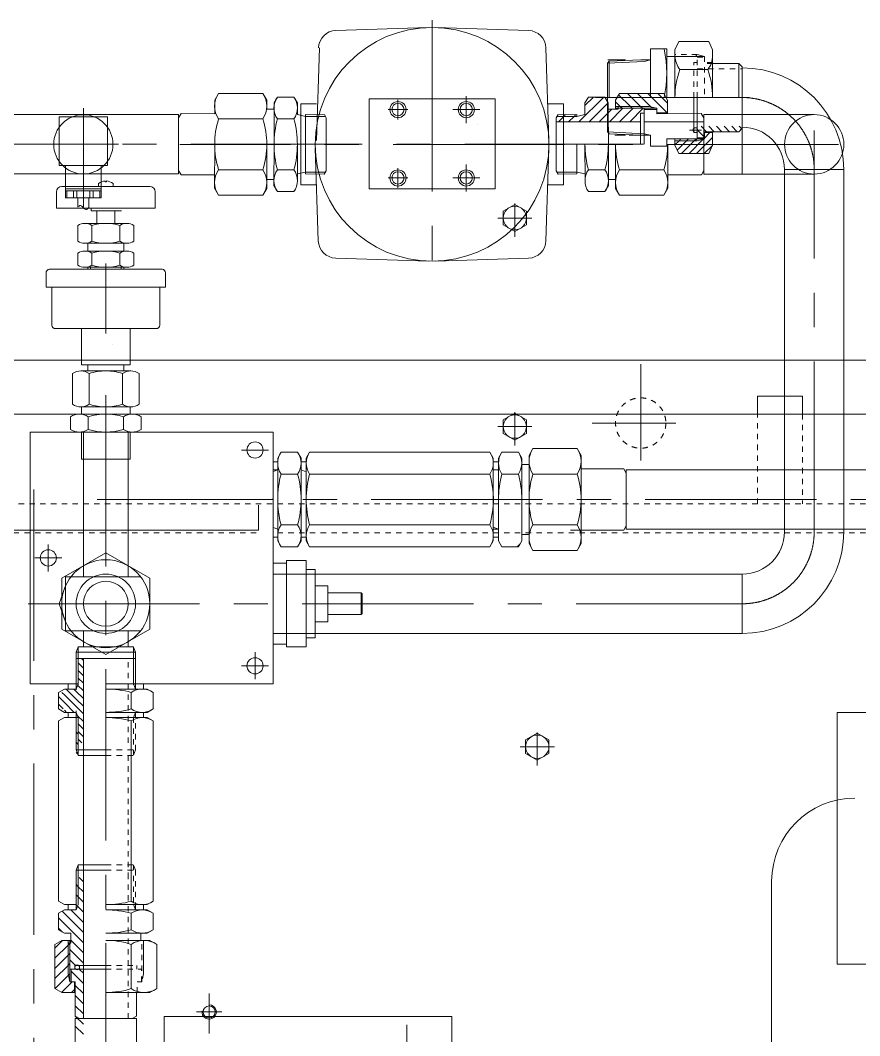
# Model space of a CAD drawing. Header units: millimetres. Extents: x 0 to 559189, y 1 to 426050.
# Drawn here: x 279534 to 291392, y 192621 to 206963 of the extents above; entities that cross this region are included whole.
import ezdxf

# ---------------------------------------------------------------- set-up
doc = ezdxf.new("R2010")
doc.units = ezdxf.units.MM
doc.header["$LTSCALE"] = 25.4
doc.linetypes.add('CENTER', pattern=[50.8, 31.75, -6.35, 6.35, -6.35])
doc.linetypes.add('EB_DASH', pattern=[6, 3, -3])
for name, color, linetype, lineweight in [('CAXA0', 7, 'Continuous', 5), ('CAXA1', 5, 'CENTER', 5), ('CAXA2', 6, 'EB_DASH', 5)]:
    doc.layers.add(name, color=color, linetype=linetype, lineweight=lineweight)

msp = doc.modelspace()

# ---------------------------------------------------------------- linework, layer by layer
at = {"layer": 'CAXA0', "color": 7, "linetype": 'Continuous', "lineweight": 5}
for p, q in [((285298.38, 206861.01), (283989.44, 206818.75)), ((285404.92, 206861.01), (286713.86, 206818.75)), ((283716.79, 205264.14), (283759.05, 206573.08)), ((287001.79, 205264.14), (286959.53, 206573.08)), ((288437.73, 206557.51), (288437.73, 205871.71)), ((288666.33, 206557.51), (288437.73, 206557.51)), ((288666.33, 206557.51), (288666.33, 205871.71)), ((288780.63, 206544.86), (288836.03, 206663.65)), ((288780.63, 205871.71), (288780.63, 206544.86)), ((288836.03, 206663.65), (289258.64, 206663.65)), ((289314.03, 206544.86), (289258.64, 206663.65)), ((289314.03, 206544.86), (289314.03, 205871.71)), ((287828.13, 206358.04), (287854.76, 206384.66)), ((287828.13, 206358.04), (288348.12, 206381.98)), ((288082.13, 206402.77), (287834.88, 206402.77)), ((287854.76, 206384.66), (288298.74, 206405.11)), ((287854.76, 206384.66), (287854.76, 205871.71)), ((288298.74, 206405.11), (288437.73, 206405.11)), ((288348.12, 206381.98), (288437.73, 206405.11)), ((288348.12, 206381.98), (288437.73, 206405.11)), ((288666.33, 206453.37), (288782.16, 206453.37)), ((288691.73, 206453.37), (289199.73, 206453.37)), ((289098.13, 206453.37), (289070.19, 206481.31)), ((289199.73, 206453.37), (289098.13, 206481.31)), ((287828.13, 205385.38), (287828.13, 206358.04)), ((288850.74, 206267.61), (289245.45, 206267.61)), ((289682.33, 206354.31), (289314.03, 206354.31)), ((289733.13, 206303.51), (289682.33, 206354.31)), ((289682.33, 206354.31), (289682.33, 205871.71)), ((289733.13, 204791.77), (289733.13, 206303.51)), ((282280.11, 205834.66), (282279.94, 205643.94)), ((282280.11, 205834.66), (282335.8, 205930.91)), ((282335.8, 205930.91), (282961.2, 205930.35)), ((283016.71, 205834), (282961.2, 205930.35)), ((283016.71, 205834), (283016.6, 205706.78)), ((283118.28, 205795.59), (283166.75, 205879.36)), ((283166.75, 205879.36), (283400.16, 205879.15)), ((283448.48, 205795.29), (283400.16, 205879.15)), ((284462.65, 204583.78), (284462.65, 205853.78)), ((284462.65, 205853.78), (286240.65, 205853.78)), ((286240.65, 205853.78), (286240.65, 204583.78)), ((287775.57, 205879.35), (287424.1, 205528.51)), ((287510.59, 205795.29), (287558.91, 205879.15)), ((287631.63, 205879.22), (287510.63, 205758.44)), ((287792.33, 205879.36), (287558.91, 205879.15)), ((287840.79, 205795.59), (287792.33, 205879.36)), ((287942.36, 205834), (287997.87, 205930.35)), ((287942.36, 205834), (287942.47, 205706.78)), ((287942.38, 205811.77), (288009.09, 205744.94)), ((287986.78, 205911.1), (288152.52, 205745.07)), ((288623.27, 205930.91), (287997.87, 205930.35)), ((288111.02, 205930.45), (288295.94, 205745.2)), ((288254.45, 205930.58), (288447.05, 205737.63)), ((288397.87, 205930.71), (288671.46, 205656.63)), ((288541.3, 205930.84), (288679, 205792.89)), ((288678.96, 205834.66), (288623.27, 205930.91)), ((288678.96, 205834.66), (288679.13, 205643.94)), ((289048.09, 205376.41), (289048.09, 205871.71)), ((289098.13, 205290.05), (289098.13, 205871.71)), ((283016.6, 205706.78), (283118.2, 205706.69)), ((283118.2, 205702.06), (283117.76, 205211.84)), ((283118.28, 205795.59), (283118.2, 205706.69)), ((283448.48, 205795.29), (283448.33, 205630.19)), ((283497.45, 205780.59), (283497.45, 204637.59)), ((283718.24, 205780.59), (283497.45, 205780.59)), ((286985.06, 205780.59), (287205.85, 205780.59)), ((287205.85, 205780.59), (287205.85, 204637.59)), ((287510.59, 205795.29), (287510.74, 205630.19)), ((287838.84, 205798.96), (287568.04, 205528.64)), ((287890.27, 205706.73), (287711.99, 205528.77)), ((287840.79, 205795.59), (287840.87, 205706.69)), ((287980.57, 205706.81), (287840.87, 205706.69)), ((287840.88, 205702.06), (287841.32, 205211.84)), ((288046.94, 205719.57), (287855.93, 205528.9)), ((288412.4, 205745.3), (287936.98, 205744.87)), ((288526.66, 205720), (287942.46, 205719.48)), ((287980.54, 205744.91), (287980.57, 205706.81)), ((288190.89, 205719.7), (287999.87, 205529.03)), ((288009.09, 205744.94), (288034.42, 205719.56)), ((288334.83, 205719.83), (288143.82, 205529.16)), ((288152.52, 205745.07), (288177.85, 205719.69)), ((288295.94, 205745.2), (288321.27, 205719.82)), ((288348.86, 205719.84), (288349.32, 205211.84)), ((288526.68, 205702.22), (288348.88, 205702.06)), ((288412.4, 205745.3), (288526.66, 205720)), ((288447.05, 205737.63), (288464.7, 205719.95)), ((288526.66, 205720), (288526.73, 205643.8)), ((277072.81, 205630.09), (281770.41, 205630.09)), ((280081.27, 204911.68), (280081.27, 205597.48)), ((280081.27, 205597.48), (280767.07, 205597.48)), ((280767.07, 204911.68), (280767.07, 205597.48)), ((281770.41, 205630.09), (281769.65, 204791.89)), ((281770.37, 205585.22), (281804.65, 205644.48)), ((281804.59, 205644.37), (282279.94, 205643.94)), ((282334.83, 205569.29), (282960.23, 205569.86)), ((283165.83, 205569.81), (283399.24, 205570.02)), ((283562.61, 205604.69), (283448.33, 205630.19)), ((283562.61, 205604.69), (283561.88, 204791.89)), ((283562.63, 205630.09), (283562.61, 205604.69)), ((283562.61, 205604.69), (283843.95, 205604.44)), ((283562.63, 205630.09), (283829.31, 205629.85)), ((283854.69, 205585.79), (283828.99, 205630.4)), ((283854.69, 205585.79), (283854.02, 204835.66)), ((287104.38, 205585.79), (287130.08, 205630.4)), ((287104.38, 205585.79), (287105.06, 204835.66)), ((288295.69, 205529.3), (287104.43, 205528.23)), ((287396.47, 205604.69), (287115.12, 205604.44)), ((287396.44, 205630.09), (287129.76, 205629.85)), ((287212.62, 205604.52), (287136.22, 205528.25)), ((287238.09, 205629.95), (287212.62, 205604.52)), ((287356.56, 205604.65), (287280.16, 205528.38)), ((287382.03, 205630.08), (287356.56, 205604.65)), ((287396.44, 205630.09), (287396.47, 205604.69)), ((287396.47, 205604.69), (287510.74, 205630.19)), ((288295.69, 205537.2), (288287.76, 205529.29)), ((288348.93, 205649.99), (288295.59, 205649.95)), ((288295.59, 205649.95), (288295.98, 205211.8)), ((289188.76, 205530.1), (288349.03, 205529.34)), ((288526.72, 205657.82), (288528.03, 205656.5)), ((288679.12, 205656.64), (288526.72, 205656.5)), ((289154.49, 205644.37), (288526.73, 205643.8)), ((289188.71, 205585.22), (289154.42, 205644.48)), ((289188.67, 205625.73), (289189.42, 204787.53)), ((290749.13, 205629.97), (289189.38, 205629.97)), ((287828.13, 205385.38), (288348.12, 205361.43)), ((287828.13, 205385.38), (287854.76, 205358.76)), ((289199.73, 205310.34), (289104.38, 205405.68)), ((289228.72, 205389.11), (289152.52, 205465.31)), ((289682.33, 205389.11), (289199.73, 205389.11)), ((289199.73, 205290.05), (289199.73, 205389.11)), ((289336.48, 205389.11), (289260.28, 205465.31)), ((289314.03, 205198.56), (289314.03, 205389.11)), ((289444.25, 205389.11), (289368.05, 205465.31)), ((289552.01, 205389.11), (289475.81, 205465.31)), ((289659.77, 205389.11), (289583.57, 205465.31)), ((289733.13, 205439.91), (289682.33, 205389.11)), ((289724.93, 205431.71), (289691.34, 205465.31)), ((287854.76, 205358.76), (288298.74, 205338.31)), ((288082.13, 205340.65), (287932.09, 205340.65)), ((288132.93, 205338.31), (288437.73, 205338.31)), ((288298.74, 205338.31), (288437.73, 205338.31)), ((288348.12, 205361.43), (288437.73, 205338.31)), ((288437.73, 205185.91), (288437.73, 205338.31)), ((288666.33, 205290.05), (288780.63, 205290.05)), ((288666.33, 205185.91), (288666.33, 205290.05)), ((288691.73, 205290.05), (289199.73, 205290.05)), ((288780.63, 205198.56), (288780.63, 205290.05)), ((288780.63, 205262.11), (289098.13, 205262.11)), ((288839.62, 205262.11), (288780.63, 205203.12)), ((288947.38, 205262.11), (288818.41, 205133.14)), ((288864.14, 205286.63), (288839.62, 205262.11)), ((288867.56, 205290.05), (288864.14, 205286.63)), ((289055.14, 205262.11), (288872.8, 205079.77)), ((288975.32, 205290.05), (288947.38, 205262.11)), ((289187.48, 205286.68), (288980.57, 205079.77)), ((289048.09, 205376.41), (289098.13, 205376.41)), ((289083.08, 205290.05), (289055.14, 205262.11)), ((289098.13, 205290.05), (289070.19, 205262.11)), ((289314.03, 205305.47), (289088.33, 205079.77)), ((289099.55, 205302.75), (289098.13, 205304.17)), ((289098.13, 205302.75), (289199.73, 205302.75)), ((289199.73, 205290.05), (289098.13, 205262.11)), ((289199.73, 205376.41), (289314.03, 205376.41)), ((289199.73, 205376.41), (289314.03, 205376.41)), ((289277.21, 205376.41), (289199.73, 205298.93)), ((282279.56, 205212.14), (282279, 204589.62)), ((283015.6, 204588.96), (283016.16, 205211.48)), ((283117.23, 204627.19), (283117.76, 205211.39)), ((283447.95, 205211.09), (283447.49, 204697.38)), ((283701.51, 205157.6), (283743.76, 203848.66)), ((287001.79, 205157.6), (286959.53, 203848.66)), ((287396.82, 205210.99), (287397.2, 204791.89)), ((287511.12, 205211.09), (287511.58, 204697.38)), ((288336.13, 205211.31), (287733.54, 205211.31)), ((287841.84, 204627.19), (287841.32, 205211.39)), ((287943.48, 204588.96), (287942.92, 205211.48)), ((288666.33, 205185.91), (288437.73, 205185.91)), ((288679.52, 205212.14), (288680.08, 204589.62)), ((288780.63, 205198.56), (288836.03, 205079.77)), ((289312.86, 205196.54), (289196.09, 205079.77)), ((289314.03, 205198.56), (289258.64, 205079.77)), ((288836.03, 205079.77), (289258.64, 205079.77)), ((280081.27, 204911.68), (280767.07, 204911.68)), ((280170.17, 204454.48), (280170.17, 204911.68)), ((280678.17, 204454.48), (280678.17, 204911.68)), ((281769.7, 204840.2), (281803.94, 204780.77)), ((282334.83, 204852.68), (282960.23, 204852.12)), ((283165.83, 204851.93), (283399.24, 204851.72)), ((283561.9, 204817.29), (283447.58, 204791.99)), ((283561.9, 204817.29), (283843.24, 204817.04)), ((283854.02, 204835.66), (283828.24, 204791.1)), ((287105.06, 204835.66), (287130.83, 204791.1)), ((287397.17, 204817.29), (287115.83, 204817.04)), ((287397.17, 204817.29), (287511.49, 204791.99)), ((287793.25, 204851.93), (287559.83, 204851.72)), ((288624.24, 204852.68), (287998.84, 204852.12)), ((289189.38, 204840.2), (289155.13, 204780.77)), ((290330.03, 199725.04), (290330.03, 204855.71)), ((290330.03, 204855.71), (291168.23, 204855.71)), ((291168.23, 199725.04), (291168.23, 204855.71)), ((277073.08, 204791.89), (281769.65, 204791.89)), ((280731.63, 204693.07), (280731.63, 204683.17)), ((280731.63, 204683.17), (280751.95, 204683.17)), ((280751.95, 204693.07), (280751.95, 204683.17)), ((281803.94, 204780.77), (282279.17, 204780.34)), ((283015.71, 204716.18), (283117.31, 204716.09)), ((283561.88, 204791.89), (283828.56, 204791.65)), ((287397.2, 204791.89), (287130.52, 204791.65)), ((287943.36, 204716.18), (287841.76, 204716.09)), ((289155.13, 204780.77), (288679.91, 204780.34)), ((290749.13, 204791.77), (289189.38, 204791.77)), ((280043.29, 204309.53), (280043.29, 204538.13)), ((280119.49, 204614.33), (281364.09, 204614.33)), ((280678.17, 204581.48), (280170.17, 204581.48)), ((280678.17, 204556.08), (280170.17, 204556.08)), ((280190.86, 204454.48), (280190.86, 204556.08)), ((280283.54, 204454.48), (280283.54, 204556.08)), ((280331.5, 204454.48), (280331.5, 204556.08)), ((280516.85, 204454.48), (280516.85, 204556.08)), ((280564.81, 204454.48), (280564.81, 204556.08)), ((280640.19, 204614.33), (280640.19, 204657.41)), ((280657.49, 204454.48), (280657.49, 204556.08)), ((280843.39, 204657.92), (280843.39, 204614.33)), ((281440.29, 204309.53), (281440.29, 204538.13)), ((282279, 204589.62), (282334.51, 204493.27)), ((283015.6, 204588.96), (282959.91, 204492.71)), ((283117.23, 204627.19), (283165.55, 204543.32)), ((283165.55, 204543.32), (283398.96, 204543.12)), ((283718.24, 204637.59), (283497.45, 204637.59)), ((284462.65, 204583.78), (286240.65, 204583.78)), ((286985.06, 204637.59), (287205.85, 204637.59)), ((287793.52, 204543.32), (287560.11, 204543.12)), ((287841.84, 204627.19), (287793.52, 204543.32)), ((287943.48, 204588.96), (287999.16, 204492.71)), ((288680.08, 204589.62), (288624.56, 204493.27)), ((280678.17, 204454.48), (280170.17, 204454.48)), ((280347.97, 204327.48), (280347.97, 204454.48)), ((280500.37, 204314.18), (280500.37, 204454.48)), ((282334.51, 204493.27), (282959.91, 204492.71)), ((288624.56, 204493.27), (287999.16, 204492.71)), ((280043.29, 204309.53), (280741.79, 204309.53)), ((280532.66, 204309.53), (280532.66, 204271.43)), ((280868.79, 204271.43), (280532.66, 204271.43)), ((280614.79, 204093.63), (280614.79, 204271.43)), ((280614.79, 204271.43), (280964.46, 204271.43)), ((280741.79, 204309.53), (281440.29, 204309.53)), ((280868.79, 204093.63), (280868.79, 204271.43)), ((286520.03, 204360.74), (286354.93, 204265.42)), ((286354.93, 204074.78), (286354.93, 204265.42)), ((286685.13, 204265.42), (286520.03, 204360.74)), ((286685.13, 204074.78), (286685.13, 204265.42)), ((281038.75, 204093.63), (280444.83, 204093.63)), ((280345.84, 203843.43), (280345.84, 204064.44)), ((280543.81, 204064.44), (280543.81, 203843.43)), ((280939.76, 204064.44), (280939.76, 203843.43)), ((281137.73, 203843.43), (281137.73, 204064.44)), ((286354.93, 204074.78), (286520.03, 203979.46)), ((286520.03, 203979.46), (286685.13, 204074.78)), ((281038.75, 203814.23), (280444.83, 203814.23)), ((280487.79, 203702.93), (280487.79, 203814.23)), ((280995.79, 203702.93), (280995.79, 203814.23)), ((280345.84, 203503.53), (280345.84, 203673.73)), ((281038.75, 203702.93), (280444.83, 203702.93)), ((280543.81, 203673.73), (280543.81, 203503.53)), ((280939.76, 203673.73), (280939.76, 203503.53)), ((281137.73, 203503.53), (281137.73, 203673.73)), ((285298.38, 203560.73), (283989.44, 203602.99)), ((285404.92, 203560.73), (286713.86, 203602.99)), ((279897.24, 203191.93), (279897.24, 203395.13)), ((281535.54, 203445.93), (279941.12, 203445.93)), ((281038.75, 203474.33), (280444.83, 203474.33)), ((280487.79, 203445.93), (280487.79, 203474.33)), ((280523.35, 203445.93), (280523.35, 203474.33)), ((280960.23, 203445.93), (280960.23, 203474.33)), ((280995.79, 203445.93), (280995.79, 203474.33)), ((281586.34, 203395.13), (281586.34, 203191.93)), ((279897.24, 203191.93), (281586.34, 203191.93)), ((279979.79, 202658.53), (279979.79, 203191.93)), ((281503.79, 202658.53), (281503.79, 203191.93)), ((280030.59, 202607.73), (281452.99, 202607.73)), ((280398.89, 202607.88), (280398.89, 202097.86)), ((281084.69, 202607.88), (281084.69, 202097.86)), ((307983.04, 202163.44), (268613.04, 202163.44)), ((281084.69, 202097.86), (280398.89, 202097.86)), ((280487.79, 202010.83), (280487.79, 202097.86)), ((280995.79, 202010.83), (280995.79, 202097.86)), ((280272.52, 201539.86), (280272.52, 201973.81)), ((281093.74, 202010.83), (280389.83, 202010.83)), ((280507.15, 201973.81), (280507.15, 201539.86)), ((280976.42, 201973.81), (280976.42, 201539.86)), ((281211.06, 201539.86), (281211.06, 201973.81)), ((289949.04, 201401.44), (289949.04, 201655.44)), ((290584.04, 201655.44), (289949.04, 201655.44)), ((290584.04, 201401.44), (290584.04, 201655.44)), ((277109.27, 201401.44), (280919.4, 201401.44)), ((277109.32, 201401.28), (280919.44, 201401.28)), ((277109.41, 201401.4), (280919.53, 201401.4)), ((307983.04, 201401.44), (277838.57, 201401.44)), ((280243.19, 201185.16), (280243.19, 201363.3)), ((281115.74, 201401.23), (280367.84, 201401.23)), ((280389.83, 201502.83), (280741.79, 201502.83)), ((280398.89, 201401.23), (280398.89, 201502.83)), ((280492.49, 201363.3), (280492.49, 201185.16)), ((281093.74, 201502.83), (280741.79, 201502.83)), ((280991.09, 201363.3), (280991.09, 201185.16)), ((281084.69, 201401.23), (281084.69, 201502.83)), ((281240.39, 201185.16), (281240.39, 201363.3)), ((286520.03, 201414.35), (286354.93, 201319.03)), ((286685.13, 201319.03), (286520.03, 201414.35)), ((286354.93, 201128.39), (286354.93, 201319.03)), ((286685.13, 201128.39), (286685.13, 201319.03)), ((279674.93, 201147.23), (279674.93, 197591.23)), ((279674.93, 201147.23), (283103.97, 201147.23)), ((280367.84, 201147.23), (281554.48, 201147.23)), ((280398.78, 201147.37), (280398.78, 200766.27)), ((280424.17, 201147.37), (280424.17, 200766.27)), ((281059.29, 201147.23), (281059.29, 200766.27)), ((281084.67, 201147.37), (281084.67, 200766.27)), ((283103.97, 199800.99), (283103.97, 201147.23)), ((286354.93, 201128.39), (286520.03, 201033.07)), ((286520.03, 201033.07), (286685.13, 201128.39)), ((283169.77, 200778.98), (283218.17, 200862.8)), ((283218.17, 200862.8), (283451.58, 200862.8)), ((283499.97, 200778.98), (283451.58, 200862.8)), ((283572.92, 200778.98), (283621.32, 200862.8)), ((283621.32, 200862.8), (286166.84, 200862.8)), ((286215.23, 200778.98), (286166.84, 200862.8)), ((286288.89, 200778.98), (286337.29, 200862.8)), ((286570.7, 200862.8), (286337.29, 200862.8)), ((286619.09, 200778.98), (286570.7, 200862.8)), ((286720.69, 200817.3), (286776.3, 200913.6)), ((286720.69, 200817.3), (286720.69, 199699.48)), ((286720.69, 200690.08), (286720.69, 200817.3)), ((287401.69, 200913.6), (286776.3, 200913.6)), ((287457.29, 200817.3), (287401.69, 200913.6)), ((287457.29, 199762.98), (287457.29, 200817.3)), ((287457.29, 200817.3), (287457.29, 200626.58)), ((281084.67, 200766.27), (280398.78, 200766.27)), ((280424.17, 200766.27), (280424.17, 199102.46)), ((281059.29, 200766.27), (281059.29, 199102.46)), ((283103.97, 200728.09), (283170.49, 200728.09)), ((283169.77, 200778.98), (283169.77, 200613.88)), ((283169.77, 200194.78), (283169.77, 200778.98)), ((283169.77, 199775.59), (283169.77, 200778.98)), ((283499.26, 200728.09), (283573.63, 200728.09)), ((283499.97, 200778.98), (283499.97, 200194.78)), ((283499.97, 200690.08), (283499.97, 200778.98)), ((283499.97, 200194.69), (283499.97, 200778.98)), ((283499.97, 199775.59), (283499.97, 200778.98)), ((283572.92, 200194.69), (283572.92, 200778.98)), ((283572.92, 200778.98), (283572.92, 200613.88)), ((283572.92, 200194.78), (283572.92, 200778.98)), ((286215.23, 200690.08), (286215.23, 200778.98)), ((286215.23, 200778.98), (286215.23, 200116.03)), ((286215.23, 200194.69), (286215.23, 200778.98)), ((286215.23, 200194.69), (286215.23, 200728.09)), ((286215.23, 200728.09), (286289.61, 200728.09)), ((286288.89, 199775.59), (286288.89, 200778.98)), ((286288.89, 200778.98), (286288.89, 200613.88)), ((286619.09, 200778.98), (286619.09, 200194.78)), ((286619.09, 200690.08), (286619.09, 200778.98)), ((286619.09, 200194.69), (286619.09, 200778.98)), ((286720.69, 200690.08), (286619.09, 200690.08)), ((283103.97, 200589.23), (283169.77, 200613.88)), ((283103.97, 200613.86), (283169.77, 200613.86)), ((283451.58, 200554.19), (283218.17, 200554.19)), ((283499.97, 200613.79), (283572.92, 200586.29)), ((286166.84, 200554.19), (283621.32, 200554.19)), ((286215.23, 200613.79), (286288.89, 200613.79)), ((286570.7, 200554.19), (286337.29, 200554.19)), ((287401.69, 200554.19), (286776.3, 200554.19)), ((288058.06, 200626.58), (287457.29, 200626.58)), ((288092.29, 200567.29), (288058.06, 200626.58)), ((288092.29, 199775.69), (288092.29, 200613.89)), ((309333.12, 200613.89), (288092.29, 200613.89)), ((282900.53, 200116.03), (282900.53, 199760.43)), ((283572.92, 199610.4), (283572.92, 200194.69)), ((286215.23, 199610.58), (286215.23, 200116.03)), ((286619.09, 199610.58), (286619.09, 200194.8)), ((283103.97, 197591.23), (283103.97, 199800.99)), ((283103.97, 199800.15), (283169.77, 199775.59)), ((283451.58, 199835.42), (283218.17, 199835.42)), ((286166.84, 199835.42), (283621.32, 199835.42)), ((286215.23, 199803.08), (286288.89, 199775.59)), ((287401.69, 199835.42), (286776.3, 199835.42)), ((288092.29, 199822.27), (288058.06, 199762.98)), ((276550.53, 199760.43), (282900.53, 199760.43)), ((283103.97, 199661.29), (283169.77, 199661.29)), ((283169.77, 199775.59), (283169.77, 199610.58)), ((283169.77, 199610.49), (283169.77, 199775.59)), ((283499.97, 199610.58), (283499.97, 199775.59)), ((283499.97, 199610.58), (283499.97, 199775.59)), ((283499.97, 199661.29), (283573.63, 199661.29)), ((286215.23, 199775.59), (286288.89, 199775.59)), ((286215.23, 199775.59), (286288.89, 199775.59)), ((286215.23, 199661.29), (286288.89, 199661.29)), ((286288.89, 199610.58), (286288.89, 199775.68)), ((286720.69, 199699.48), (286619.09, 199699.48)), ((286720.69, 199572.26), (286720.69, 199699.48)), ((288058.06, 199762.98), (287304.89, 199762.98)), ((287457.29, 199572.26), (287457.29, 199762.98)), ((309333.12, 199775.69), (288092.29, 199775.69)), ((283169.77, 199610.49), (283217.06, 199526.58)), ((283217.06, 199526.58), (283451.58, 199526.58)), ((283218.17, 199526.58), (283451.58, 199526.58)), ((283499.97, 199610.58), (283451.58, 199526.58)), ((283572.92, 199610.4), (283621.32, 199526.58)), ((283621.32, 199526.58), (285076.13, 199526.58)), ((283621.32, 199526.58), (286166.84, 199526.58)), ((286215.23, 199610.58), (286166.84, 199526.76)), ((286288.89, 199610.58), (286337.29, 199526.76)), ((286570.7, 199526.76), (286337.29, 199526.76)), ((286595.31, 199569.38), (286552.69, 199526.76)), ((286619.09, 199610.58), (286570.7, 199526.76)), ((286720.69, 199572.26), (286776.3, 199475.96)), ((287457.29, 199572.26), (287401.69, 199475.96)), ((280741.73, 199440.35), (280119.21, 199080.94)), ((281364.24, 199080.94), (280741.73, 199440.35)), ((287401.69, 199475.96), (286776.3, 199475.96)), ((283294.47, 199292.96), (283103.97, 199292.96)), ((283294.47, 198111.86), (283294.47, 199331.06)), ((283573.87, 199331.06), (283294.47, 199331.06)), ((283573.87, 198111.86), (283573.87, 199331.06)), ((280119.21, 199080.94), (280119.21, 198362.12)), ((280170.23, 199102.46), (280170.23, 198340.46)), ((281198.97, 199102.46), (280170.23, 199102.46)), ((281198.97, 199102.46), (281224.37, 199102.46)), ((281364.24, 198362.12), (281364.24, 199080.94)), ((283103.97, 199140.63), (289733.13, 199140.63)), ((283700.87, 199204.06), (283573.87, 199204.06)), ((283700.87, 198238.86), (283700.87, 199204.06)), ((289733.13, 198302.43), (289733.13, 199140.63)), ((280082.69, 198721.53), (280170.23, 198975.53)), ((283878.67, 198975.46), (283700.87, 198975.46)), ((283878.67, 198467.46), (283878.67, 198975.46)), ((284348.57, 198873.86), (283878.67, 198873.86)), ((284348.57, 198873.86), (284361.27, 198861.16)), ((284348.57, 198569.06), (284348.57, 198873.86)), ((284361.27, 198581.76), (284361.27, 198861.16)), ((280170.23, 198467.53), (280082.69, 198721.53)), ((284348.57, 198569.06), (283878.67, 198569.06)), ((284348.57, 198569.06), (284361.27, 198581.76)), ((280119.21, 198362.12), (280741.73, 198002.71)), ((280741.73, 198002.71), (281364.24, 198362.12)), ((283878.67, 198467.46), (283700.87, 198467.46)), ((281224.37, 198340.46), (280170.23, 198340.46)), ((280424.17, 198340.46), (280424.17, 198111.93)), ((281059.29, 198340.46), (281059.29, 198111.93)), ((283103.97, 198302.43), (289733.13, 198302.43)), ((283700.87, 198238.86), (283573.87, 198238.86)), ((280322.55, 198035.73), (280350.12, 198111.93)), ((280350.12, 198111.93), (280350.12, 197578.53)), ((280350.12, 198111.93), (281133.33, 198111.93)), ((281133.33, 198111.93), (281133.33, 197578.53)), ((281160.9, 198035.73), (281133.33, 198110.27)), ((283294.47, 198149.96), (283103.97, 198149.96)), ((283573.87, 198111.86), (283294.47, 198111.86)), ((280322.55, 198035.73), (281160.9, 198035.73)), ((280322.63, 198035.93), (280322.63, 197504.87)), ((280322.63, 197946.83), (281160.9, 197946.83)), ((280398.77, 197946.83), (280424.23, 197921.38)), ((280424.23, 196758.82), (280424.23, 197946.83)), ((281160.83, 198035.93), (281160.83, 197578.53)), ((281160.9, 198035.73), (281160.9, 197578.53)), ((280350.12, 197887.72), (280424.23, 197813.62)), ((280350.12, 197779.96), (280424.23, 197705.85)), ((280350.12, 197672.19), (280424.23, 197598.09)), ((279674.93, 197591.23), (280350.12, 197591.23)), ((280157.53, 197517.57), (280073.62, 197470.28)), ((280157.53, 197517.57), (280322.63, 197517.57)), ((280322.63, 197517.57), (280157.62, 197517.57)), ((280181.46, 197517.57), (280322.63, 197376.4)), ((280208.33, 197591.23), (280208.33, 197517.57)), ((280289.22, 197517.57), (280322.63, 197484.16)), ((280350.12, 197591.23), (280322.63, 197517.57)), ((280342.84, 197571.71), (280424.23, 197490.33)), ((280741.73, 197591.23), (283103.97, 197591.23)), ((280741.73, 197517.57), (281326.02, 197517.57)), ((280741.82, 197517.57), (281326.02, 197517.57)), ((281133.33, 197591.23), (281160.92, 197517.57)), ((281160.9, 197591.23), (281160.9, 197517.57)), ((281326.02, 197517.57), (281160.92, 197517.57)), ((281275.13, 197591.23), (281275.13, 197516.86)), ((281326.02, 197517.57), (281409.84, 197469.18)), ((280073.62, 197470.28), (280073.62, 197235.76)), ((280073.62, 197469.18), (280073.62, 197235.76)), ((280073.62, 197409.89), (280157.62, 197325.88)), ((280120.98, 197470.28), (280157.62, 197433.65)), ((280157.62, 197433.65), (280322.63, 197268.64)), ((280322.63, 197484.16), (280424.23, 197382.56)), ((280322.63, 197376.4), (280424.23, 197274.8)), ((281101.23, 197235.76), (281101.23, 197469.18)), ((281409.84, 197469.18), (281409.84, 197235.76)), ((280073.62, 197302.12), (280139.97, 197235.76)), ((280157.62, 197187.37), (280073.62, 197235.76)), ((280157.62, 197325.88), (280296.13, 197187.37)), ((280157.62, 197218.12), (280188.37, 197187.37)), ((280322.51, 197210.19), (280322.51, 196981.63)), ((280322.63, 197268.64), (280424.23, 197167.04)), ((281326.02, 197187.37), (281409.84, 197235.76)), ((280157.44, 197114.42), (280073.62, 197066.03)), ((280073.62, 197066.03), (280073.62, 195611.21)), ((280073.62, 197066.03), (280073.62, 194520.5)), ((280157.44, 197114.42), (280350.12, 197114.42)), ((280157.62, 197187.37), (280322.63, 197187.37)), ((280157.62, 197187.37), (280322.63, 197187.37)), ((280208.33, 197187.37), (280208.33, 197113.71)), ((280322.63, 197187.37), (280350.12, 197114.42)), ((280322.63, 197187.37), (280322.63, 196656.31)), ((280338.66, 197144.84), (280424.23, 197059.27)), ((280350.12, 197114.42), (280350.12, 196580.31)), ((280741.73, 197187.37), (281326.02, 197187.37)), ((280741.73, 197187.37), (281326.02, 197187.37)), ((280741.73, 197114.42), (281326.02, 197114.42)), ((281326.02, 197187.37), (280741.82, 197187.37)), ((280741.82, 197114.42), (281326.02, 197114.42)), ((281101.23, 194520.5), (281101.23, 197066.03)), ((281160.83, 197187.37), (281133.33, 197114.42)), ((281326.02, 197114.42), (281160.92, 197114.42)), ((281237.12, 197187.37), (281326.02, 197187.37)), ((281275.13, 197188.08), (281275.13, 197113.71)), ((281326.02, 197114.42), (281409.84, 197066.03)), ((281409.84, 197066.03), (281409.84, 194520.5)), ((291073.92, 193629.02), (291073.92, 197185.02)), ((307983.04, 197185.02), (291073.92, 197185.02)), ((280350.12, 197025.61), (280424.23, 196951.51)), ((280350.12, 196917.85), (280424.23, 196843.75)), ((280424.18, 194848.06), (280424.18, 196981.63)), ((280322.51, 196909.54), (280347.91, 196884.14)), ((280350.12, 196810.09), (280401.39, 196758.82)), ((286837.53, 196892.95), (286672.43, 196797.63)), ((286672.43, 196606.99), (286672.43, 196797.63)), ((287002.63, 196797.63), (286837.53, 196892.95)), ((287002.63, 196606.99), (287002.63, 196797.63)), ((280322.51, 196765.86), (280347.91, 196740.46)), ((280322.55, 196656.51), (280741.73, 196656.51)), ((280322.55, 196656.51), (280350.12, 196581.97)), ((280322.51, 196622.18), (280347.91, 196596.78)), ((280350.12, 196580.31), (280741.73, 196580.31)), ((286672.43, 196606.99), (286837.53, 196511.67)), ((286837.53, 196511.67), (287002.63, 196606.99)), ((280424.27, 194848.06), (280424.27, 195686.26)), ((280322.55, 194957.23), (280350.12, 195033.43)), ((280322.55, 194957.23), (280741.73, 194957.23)), ((280322.63, 194957.43), (280322.63, 194398.45)), ((280350.12, 195033.43), (280741.73, 195033.43)), ((280350.12, 195033.43), (280350.12, 194472.11)), ((280364.85, 194855.63), (280424.23, 194796.25)), ((280424.23, 192861.75), (280424.23, 194855.63)), ((290148.34, 183109.29), (290148.34, 194801.64)), ((280322.55, 194754.24), (280347.95, 194728.84)), ((280347.95, 194728.84), (280424.23, 194652.56)), ((280157.62, 194472.11), (280073.8, 194520.5)), ((280322.55, 194610.55), (280347.95, 194585.15)), ((280347.95, 194585.15), (280424.23, 194508.88)), ((281326.02, 194472.11), (281409.84, 194520.5)), ((280157.62, 194398.45), (280073.8, 194350.06)), ((280073.8, 194116.64), (280073.8, 194350.06)), ((280123.38, 194378.68), (280424.23, 194077.83)), ((280157.62, 194472.11), (280322.63, 194472.11)), ((280157.62, 194398.45), (280322.72, 194398.45)), ((280208.33, 194472.11), (280208.33, 194398.45)), ((280247.29, 194398.45), (280424.23, 194221.51)), ((280322.55, 194466.87), (280333.74, 194455.68)), ((280350.12, 194472.11), (280322.63, 194398.45)), ((280322.63, 194472.11), (280322.63, 194398.45)), ((280345.38, 194444.04), (280424.23, 194365.2)), ((280741.73, 194472.11), (281275.13, 194472.11)), ((280741.73, 194472.11), (281326.02, 194472.11)), ((281326.02, 194472.11), (280741.82, 194472.11)), ((280741.82, 194398.45), (281326.02, 194398.45)), ((281101.23, 194116.64), (281101.23, 194350.06)), ((281160.83, 194472.11), (281160.83, 194398.45)), ((281326.02, 194398.45), (281160.92, 194398.45)), ((281237.12, 194472.11), (281326.02, 194472.11)), ((281275.13, 194472.11), (281275.13, 194397.74)), ((281326.02, 194398.45), (281409.84, 194350.06)), ((281409.84, 194116.64), (281409.84, 194350.06)), ((280073.8, 194284.57), (280424.23, 193934.14)), ((280073.8, 194140.89), (280131.16, 194083.53)), ((280157.62, 194068.25), (280073.8, 194116.64)), ((280157.62, 194068.25), (280246.52, 194068.25)), ((280246.52, 193928.55), (280246.52, 194068.25)), ((280741.73, 194068.25), (281326.02, 194068.25)), ((281326.02, 194068.25), (280741.82, 194068.25)), ((281237.12, 194068.25), (281326.02, 194068.25)), ((281237.12, 193966.65), (281237.12, 194068.25)), ((281326.02, 194068.25), (281409.84, 194116.64)), ((280119.3, 193966.65), (280023, 193911.05)), ((280130.47, 193966.65), (280023, 193859.18)), ((280023, 193285.65), (280023, 193911.05)), ((280119.3, 193966.65), (280246.52, 193966.65)), ((280208.42, 193496.69), (280208.42, 193966.65)), ((280208.42, 193928.55), (280246.52, 193928.55)), ((280233.82, 193926.31), (280208.42, 193900.91)), ((280233.82, 193382.45), (280233.82, 193966.65)), ((280246.52, 193968.17), (280424.23, 193790.46)), ((281364.34, 193966.65), (280741.82, 193966.65)), ((281101.23, 193285.65), (281101.23, 193911.05)), ((281237.12, 193966.65), (281364.34, 193966.65)), ((281275.22, 193496.69), (281275.22, 193966.65)), ((281364.34, 193966.65), (281460.64, 193911.05)), ((281460.64, 193285.65), (281460.64, 193911.05)), ((280208.42, 193900.91), (280023, 193715.49)), ((280233.82, 193782.63), (280208.42, 193757.23)), ((280233.82, 193837.18), (280424.23, 193646.78)), ((280208.42, 193757.23), (280023, 193571.81)), ((280233.82, 193638.95), (280208.42, 193613.55)), ((280233.82, 193693.5), (280313.73, 193613.59)), ((307983.04, 193629.02), (291073.92, 193629.02)), ((280208.42, 193613.55), (280023, 193428.13)), ((280213.3, 193474.74), (280023.77, 193285.21)), ((280208.42, 193496.69), (280233.82, 193382.45)), ((280233.82, 193495.26), (280213.3, 193474.74)), ((280233.82, 193560.25), (280741.82, 193560.25)), ((280251.6, 193560.25), (280741.82, 193560.25)), ((280251.6, 193382.45), (280251.6, 193560.25)), ((280251.6, 193532.04), (280424.32, 193359.32)), ((280303.67, 193613.59), (280741.82, 193613.59)), ((280303.67, 193560.25), (280303.67, 193613.59)), ((280367.07, 193560.25), (280424.32, 193503)), ((280264.69, 193382.45), (280114.86, 193232.62)), ((280233.82, 193382.45), (280310.02, 193382.45)), ((280251.6, 193388.35), (280257.5, 193382.45)), ((280297.32, 193230.05), (280297.32, 193382.45)), ((280310.02, 192895.98), (280310.02, 193382.45)), ((280310.02, 193329.93), (280424.32, 193215.63)), ((280119.3, 193230.05), (280023, 193285.65)), ((280119.3, 193230.05), (280310.02, 193230.05)), ((280297.32, 193271.39), (280255.98, 193230.05)), ((280310.02, 193186.25), (280424.32, 193071.95)), ((280741.82, 193230.05), (281364.34, 193230.05)), ((281173.62, 192895.98), (281173.62, 193230.05)), ((281364.34, 193230.05), (281173.62, 193230.05)), ((281364.34, 193230.05), (281460.64, 193285.65)), ((280310.02, 193042.56), (280424.32, 192928.26)), ((280310.02, 192898.88), (280424.32, 192784.58)), ((280369.31, 192861.75), (280310.02, 192895.98)), ((280310.02, 192861.75), (281173.62, 192861.75)), ((280310.02, 192861.75), (280310.02, 190832.22)), ((281114.33, 192861.75), (281173.62, 192895.98)), ((281173.62, 192861.75), (281173.62, 190832.22)), ((281566.79, 191718.95), (281566.79, 192892.43)), ((281566.79, 192892.43), (285630.79, 192892.43)), ((285630.79, 184002.43), (285630.79, 192892.43)), ((280310.02, 192755.2), (280424.32, 192640.9))]:
    msp.add_line(p, q, dxfattribs=at)
for centre, radius in [((285351.65, 205210.87), 1651), ((284869.05, 205701.38), 114.3), ((285834.25, 205701.38), 114.3), ((284869.05, 205701.38), 86.36), ((285834.25, 205701.38), 86.36), ((280424.17, 205210.99), 418.87), ((290749.13, 205210.87), 419.1), ((289071.45, 205412.6), 33.66), ((284869.05, 204736.18), 114.3), ((284869.05, 204736.18), 86.36), ((285834.25, 204736.18), 114.3), ((285834.25, 204736.18), 86.36), ((286520.03, 204170.1), 165.1), ((286520.03, 201223.71), 165.1), ((282849.97, 200893.23), 114.3), ((279928.93, 199369.23), 114.3), ((280741.73, 198721.53), 622.52), ((280741.83, 198721.52), 419.1), ((280741.73, 198721.53), 317.5), ((282849.97, 197845.23), 114.3), ((286837.53, 196702.31), 165.1), ((280337.05, 193586.04), 33.66), ((282201.79, 192955.93), 84.41)]:
    msp.add_circle(centre, radius, dxfattribs=at)
for centre, radius, start, end in [((284000.7, 206564.99), 254, 91.746199, 178.048062), ((286705.66, 206564.89), 254, 1.849069, 88.150931), ((287104.23, 206214.61), 1562.1, 347.319617, 12.680383), ((289102.31, 206465.63), 320.15, 182.194672, 218.207805), ((288993.88, 206465.63), 320.15, 321.792195, 359.999999), ((289959.36, 205871.66), 1177.2, 160.345585, 179.997752), ((288136.83, 205871.66), 1177.2, 0, 19.652167), ((289733.13, 204855.71), 1435.1, 0, 90), ((282597.28, 205749.23), 318.21, 145.667187, 214.435682), ((282697.46, 205749.32), 318.21, 325.667187, 34.435682), ((283387.49, 205724.31), 270.2, 145.226252, 214.876618), ((283177.29, 205724.12), 270.2, 325.226252, 34.876618), ((283468.99, 205210.9), 1189.43, 162.463481, 180.051435), ((281826.72, 205209.43), 1189.43, 0.051435, 17.639389), ((284476.59, 205211.58), 1358.83, 164.714261, 180.051435), ((282089.12, 205209.43), 1358.83, 0.051435, 15.388608), ((289733.13, 204855.71), 596.9, 0, 90), ((283468.99, 205211.07), 1189.43, 179.948565, 197.536519), ((281826.72, 205212.55), 1189.43, 342.360611, 359.948565), ((284476.59, 205210.17), 1358.83, 179.948565, 195.285739), ((282089.12, 205212.31), 1358.83, 344.611392, 359.948565), ((288869.95, 205212.31), 1358.83, 180.051435, 195.388608), ((286482.49, 205210.17), 1358.83, 344.714261, 0.051435), ((289132.35, 205212.55), 1189.43, 180.051435, 197.639389), ((287490.09, 205211.07), 1189.43, 342.463481, 0.051435), ((282597.28, 204672.74), 318.21, 145.564318, 214.332813), ((282697.46, 204672.65), 318.21, 325.564318, 34.332813), ((283387.49, 204697.43), 270.2, 145.123382, 214.773748), ((283177.29, 204697.62), 270.2, 325.123382, 34.773748), ((287781.78, 204697.62), 270.2, 145.226252, 214.876618), ((287571.58, 204697.43), 270.2, 325.226252, 34.876618), ((288261.61, 204672.65), 318.21, 145.667187, 214.435682), ((288361.79, 204672.74), 318.21, 325.667187, 34.435682), ((280741.79, 204530.83), 162.31, 93.583322, 128.752304), ((280741.79, 204530.83), 162.56, 51.247696, 86.416678), ((280119.49, 204538.13), 76.2, 90, 180), ((281364.09, 204538.13), 76.2, 0, 90), ((280444.83, 203911.23), 182.4, 57.132768, 122.867232), ((280741.79, 203407.83), 685.8, 73.221345, 106.778655), ((281038.75, 203911.23), 182.4, 57.132768, 122.867232), ((280444.83, 203996.63), 182.4, 237.132768, 302.867232), ((280741.79, 204500.03), 685.8, 253.221345, 286.778655), ((281038.75, 203996.63), 182.4, 237.132768, 302.867232), ((283997.63, 203856.86), 254, 181.849069, 268.150931), ((286705.66, 203856.86), 254, 271.849069, 358.150931), ((280444.83, 203520.53), 182.4, 57.132768, 122.867232), ((280741.79, 203017.13), 685.8, 73.221345, 106.778655), ((281038.75, 203520.53), 182.4, 57.132768, 122.867232), ((279948.04, 203395.13), 50.8, 90, 180), ((280444.83, 203656.73), 182.4, 237.132768, 302.867232), ((280741.79, 204160.13), 685.8, 253.221345, 286.778655), ((281038.75, 203656.73), 182.4, 237.132768, 302.867232), ((281535.54, 203395.13), 50.8, 0, 90), ((280030.59, 202658.53), 50.8, 180, 270), ((281452.99, 202658.53), 50.8, 270, 0), ((280389.83, 201806.45), 204.38, 54.969964, 125.030036), ((280741.79, 201248.83), 762, 90, 107.933933), ((280741.79, 201248.83), 762, 72.066067, 90), ((281093.74, 201806.45), 204.38, 54.969964, 125.030036), ((280389.83, 201707.22), 204.38, 234.969964, 305.030036), ((280741.79, 202264.83), 762, 252.066067, 270), ((280741.79, 202264.83), 762, 270, 287.933933), ((281093.74, 201707.22), 204.38, 234.969964, 305.030036), ((280367.84, 201177.46), 223.77, 56.149101, 123.850899), ((280741.79, 200563.03), 838.2, 72.69712, 107.30288), ((281115.74, 201177.46), 223.77, 56.149101, 123.850899), ((280367.84, 201371.01), 223.77, 236.149101, 303.850899), ((280741.79, 201985.43), 838.2, 252.69712, 287.30288), ((281115.74, 201371.01), 223.77, 236.149101, 303.850899), ((283439.98, 200708.49), 270.2, 145.174817, 214.825183), ((283229.77, 200708.49), 270.2, 325.174817, 34.825183), ((283843.12, 200708.49), 270.2, 145.174817, 214.825183), ((285945.03, 200708.49), 270.2, 325.174817, 34.825183), ((286559.1, 200708.49), 270.2, 145.174817, 214.825183), ((286348.89, 200708.49), 270.2, 325.174817, 34.825183), ((287038.9, 200733.89), 318.21, 145.615753, 214.384247), ((287139.09, 200733.89), 318.21, 325.615753, 34.384247), ((284528.61, 200194.78), 1358.83, 164.662826, 180), ((282141.14, 200194.78), 1358.83, 0, 15.337174), ((284931.76, 200194.78), 1358.83, 164.662826, 180), ((284780.35, 200179.3), 1436.28, 357.475048, 15.130146), ((287647.73, 200194.78), 1358.83, 164.662826, 180), ((285260.26, 200194.78), 1358.83, 0, 15.337174), ((287910.13, 200194.78), 1189.43, 162.412046, 180), ((286267.86, 200194.78), 1189.43, 0, 17.587954), ((284780.35, 200210.31), 1436.28, 344.869854, 2.524952), ((284528.61, 200194.83), 1358.83, 180, 195.337174), ((282141.14, 200194.83), 1358.83, 344.662826, 0), ((284931.76, 200194.83), 1358.83, 180, 195.337174), ((287910.13, 200194.83), 1189.43, 180, 197.587954), ((286267.86, 200194.83), 1189.43, 342.412046, 0), ((283439.98, 199681.11), 270.2, 145.174817, 214.825183), ((283229.77, 199681.11), 270.2, 325.174817, 34.825183), ((283843.12, 199681.11), 270.2, 145.174817, 214.825183), ((285945.03, 199681.11), 270.2, 325.174817, 34.825183), ((287038.9, 199655.71), 318.21, 145.615753, 214.384247), ((287139.09, 199655.71), 318.21, 325.615753, 34.384247), ((289733.13, 199737.53), 1435.1, 270, 0), ((289733.13, 199737.53), 596.9, 270, 0), ((280741.82, 196158.74), 1358.83, 74.662826, 90), ((281255.53, 197247.37), 270.2, 55.174817, 124.825183), ((280741.82, 198546.21), 1358.83, 270, 285.337174), ((281255.53, 197457.57), 270.2, 235.174817, 304.825183), ((280741.82, 195755.59), 1358.83, 74.662826, 90), ((281255.53, 196844.22), 270.2, 55.174817, 124.825183), ((291324, 194801.64), 1175.66, 90, 180), ((280741.82, 195830.95), 1358.83, 270, 285.337174), ((281255.53, 194742.31), 270.2, 235.174817, 304.825183), ((280741.82, 193039.62), 1358.83, 74.662826, 90), ((281255.53, 194128.25), 270.2, 55.174817, 124.825183), ((280741.82, 195427.09), 1358.83, 270, 285.337174), ((281255.53, 194338.45), 270.2, 235.174817, 304.825183), ((280741.82, 192777.22), 1189.43, 72.412046, 90), ((281280.93, 193648.44), 318.21, 55.615753, 124.384247), ((280741.82, 194419.48), 1189.43, 270, 287.587954), ((281280.93, 193548.26), 318.21, 235.615753, 304.384247), ((282201.79, 192955.93), 101.6, 170, 90)]:
    msp.add_arc(centre, radius, start, end, dxfattribs=at)
msp.add_open_spline([(280498.21, 204313.32), (280488.15, 204301.72), (280455.78, 204277.78), (280421.48, 204318.44), (280387.18, 204359.11), (280354.82, 204335.16), (280344.75, 204323.56)], degree=3, dxfattribs=at)
msp.add_point((283096.11, 200194.69), dxfattribs=at)
msp.add_point((283096.11, 200194.69), dxfattribs=at)
at = {"layer": 'CAXA1', "linetype": 'CENTER', "lineweight": 5, "ltscale": 3}
for p, q in [((285351.65, 206962.71), (285351.65, 203346.73)), ((284869.05, 205561.68), (284869.05, 205841.08)), ((285834.25, 205891.88), (285834.25, 205510.88)), ((289836.52, 205871.71), (287657.34, 205871.71)), ((289155.9, 205871.71), (288986.99, 205871.71)), ((280424.17, 204708.97), (280424.17, 205720.3)), ((280424.17, 204708.97), (280424.17, 205720.3)), ((280424.17, 204708.97), (280424.17, 205720.3)), ((280424.17, 204705.32), (280424.17, 205716.65)), ((280424.17, 205706.06), (280424.17, 204715.92)), ((280424.17, 204835.48), (280424.17, 205673.68)), ((284729.35, 205701.38), (285008.75, 205701.38)), ((285643.75, 205701.38), (286024.75, 205701.38)), ((285694.55, 205701.38), (285973.95, 205701.38)), ((285351.65, 204883.12), (285351.65, 205555.45)), ((285986.43, 205497.77), (285988.9, 205497.77)), ((289155.9, 205412.6), (288986.99, 205412.6)), ((290749.13, 199725.04), (290749.13, 205407.83)), ((274201.17, 205210.99), (287890.19, 205210.99)), ((280919.24, 205210.99), (279929.1, 205210.99)), ((291090.69, 205210.87), (281785.31, 205210.87)), ((280424.17, 204835.48), (280424.17, 204327.48)), ((284869.05, 204596.48), (284869.05, 204875.88)), ((285834.25, 204926.68), (285834.25, 204545.68)), ((284729.35, 204736.18), (285008.75, 204736.18)), ((285643.75, 204736.18), (286024.75, 204736.18)), ((285694.55, 204736.18), (285973.95, 204736.18)), ((286520.03, 204373.4), (286520.03, 203903.26)), ((286278.73, 204170.1), (286761.33, 204170.1)), ((280741.79, 202540.7), (280741.79, 203527.66)), ((280830.54, 202379.39), (280830.54, 202376.93)), ((288297.99, 200744.75), (288297.99, 202105.04)), ((280741.73, 201667.31), (280741.73, 181138.75)), ((286520.03, 201427.01), (286520.03, 200956.87)), ((286278.73, 201223.71), (286761.33, 201223.71)), ((288793.25, 201274.43), (287612.24, 201274.43)), ((282659.47, 200893.23), (283040.47, 200893.23)), ((279725.53, 200334.64), (279725.53, 191945.76)), ((280621.22, 200194.8), (310498.32, 200194.8)), ((282443.57, 200194.69), (283096.11, 200194.69)), ((279928.93, 199559.73), (279928.93, 199178.73)), ((279738.43, 199369.23), (280119.43, 199369.23)), ((279645.49, 198721.53), (289733.13, 198721.53)), ((282849.97, 198035.73), (282849.97, 197654.73)), ((282659.47, 197845.23), (283040.47, 197845.23)), ((286837.53, 196905.6), (286837.53, 196435.47)), ((286596.23, 196702.31), (287078.83, 196702.31)), ((282201.79, 192651.85), (282201.79, 193218.8)), ((282201.79, 193133.73), (282201.79, 192778.13)), ((282023.99, 192955.93), (282379.59, 192955.93)), ((284995.79, 192207.35), (284995.79, 192774.3)), ((284995.79, 192689.23), (284995.79, 192333.63))]:
    msp.add_line(p, q, dxfattribs=at)
for centre, start, end in [((289733.13, 204855.71), 0, 90.000024), ((289733.13, 199737.53), 270, 0.000004)]:
    msp.add_arc(centre, 1016, start, end, dxfattribs=at)
at = {"layer": 'CAXA2', "color": 7, "linetype": 'EB_DASH', "lineweight": 5}
for p, q in [((289098.13, 206481.31), (288780.63, 206481.31)), ((289098.13, 205871.71), (289098.13, 206453.37)), ((289098.13, 206440.67), (289199.73, 206440.67)), ((289199.73, 206453.37), (289199.73, 205871.71)), ((289048.09, 205871.71), (289048.09, 206367.01)), ((289048.09, 206367.01), (289098.13, 206367.01)), ((289098.13, 206278.11), (289733.13, 206278.11)), ((289314.03, 206367.01), (289199.73, 206367.01)), ((289314.03, 206354.31), (289199.73, 206354.31)), ((289949.04, 200131.44), (289949.04, 201528.44)), ((290584.04, 201401.44), (290584.04, 200131.44)), ((307475.04, 200131.44), (268613.04, 200131.44)), ((282867.51, 199725.04), (268613.04, 199725.04)), ((307475.04, 199725.04), (283103.97, 199725.04)), ((281059.32, 196755.6), (281059.32, 197946.83)), ((281133.33, 197114.42), (281133.33, 196580.31)), ((281160.83, 197187.37), (281160.83, 196656.31)), ((280741.73, 196656.51), (281160.9, 196656.51)), ((281160.9, 196656.51), (281133.33, 196581.97)), ((280741.73, 196580.31), (281133.33, 196580.31)), ((281059.27, 195739.6), (281059.27, 196575.23)), ((281059.27, 194848.06), (281059.27, 195686.26)), ((280741.73, 195033.43), (281133.33, 195033.43)), ((280741.73, 194957.23), (281160.9, 194957.23)), ((281133.33, 195033.43), (281133.33, 194472.11)), ((281160.9, 194957.23), (281133.33, 195031.77)), ((281160.83, 194957.42), (281160.83, 194398.45)), ((281059.32, 193613.59), (281059.32, 194855.63)), ((281133.33, 194472.11), (281160.83, 194398.45)), ((281249.82, 193382.45), (281249.82, 193966.65)), ((280741.82, 193613.59), (281179.97, 193613.59)), ((280741.82, 193560.25), (281249.82, 193560.25)), ((281059.32, 192861.75), (281059.32, 193560.25)), ((281179.97, 193560.25), (281179.97, 193613.59)), ((281245.02, 193382.45), (281245.02, 193560.25)), ((281275.22, 193496.69), (281249.82, 193382.45)), ((281249.82, 193382.45), (281186.32, 193382.45)), ((281186.32, 193230.05), (281186.32, 193382.45))]:
    msp.add_line(p, q, dxfattribs=at)
msp.add_circle((288297.99, 201274.43), 355.6, dxfattribs=at)

doc.saveas('drawing.dxf')
